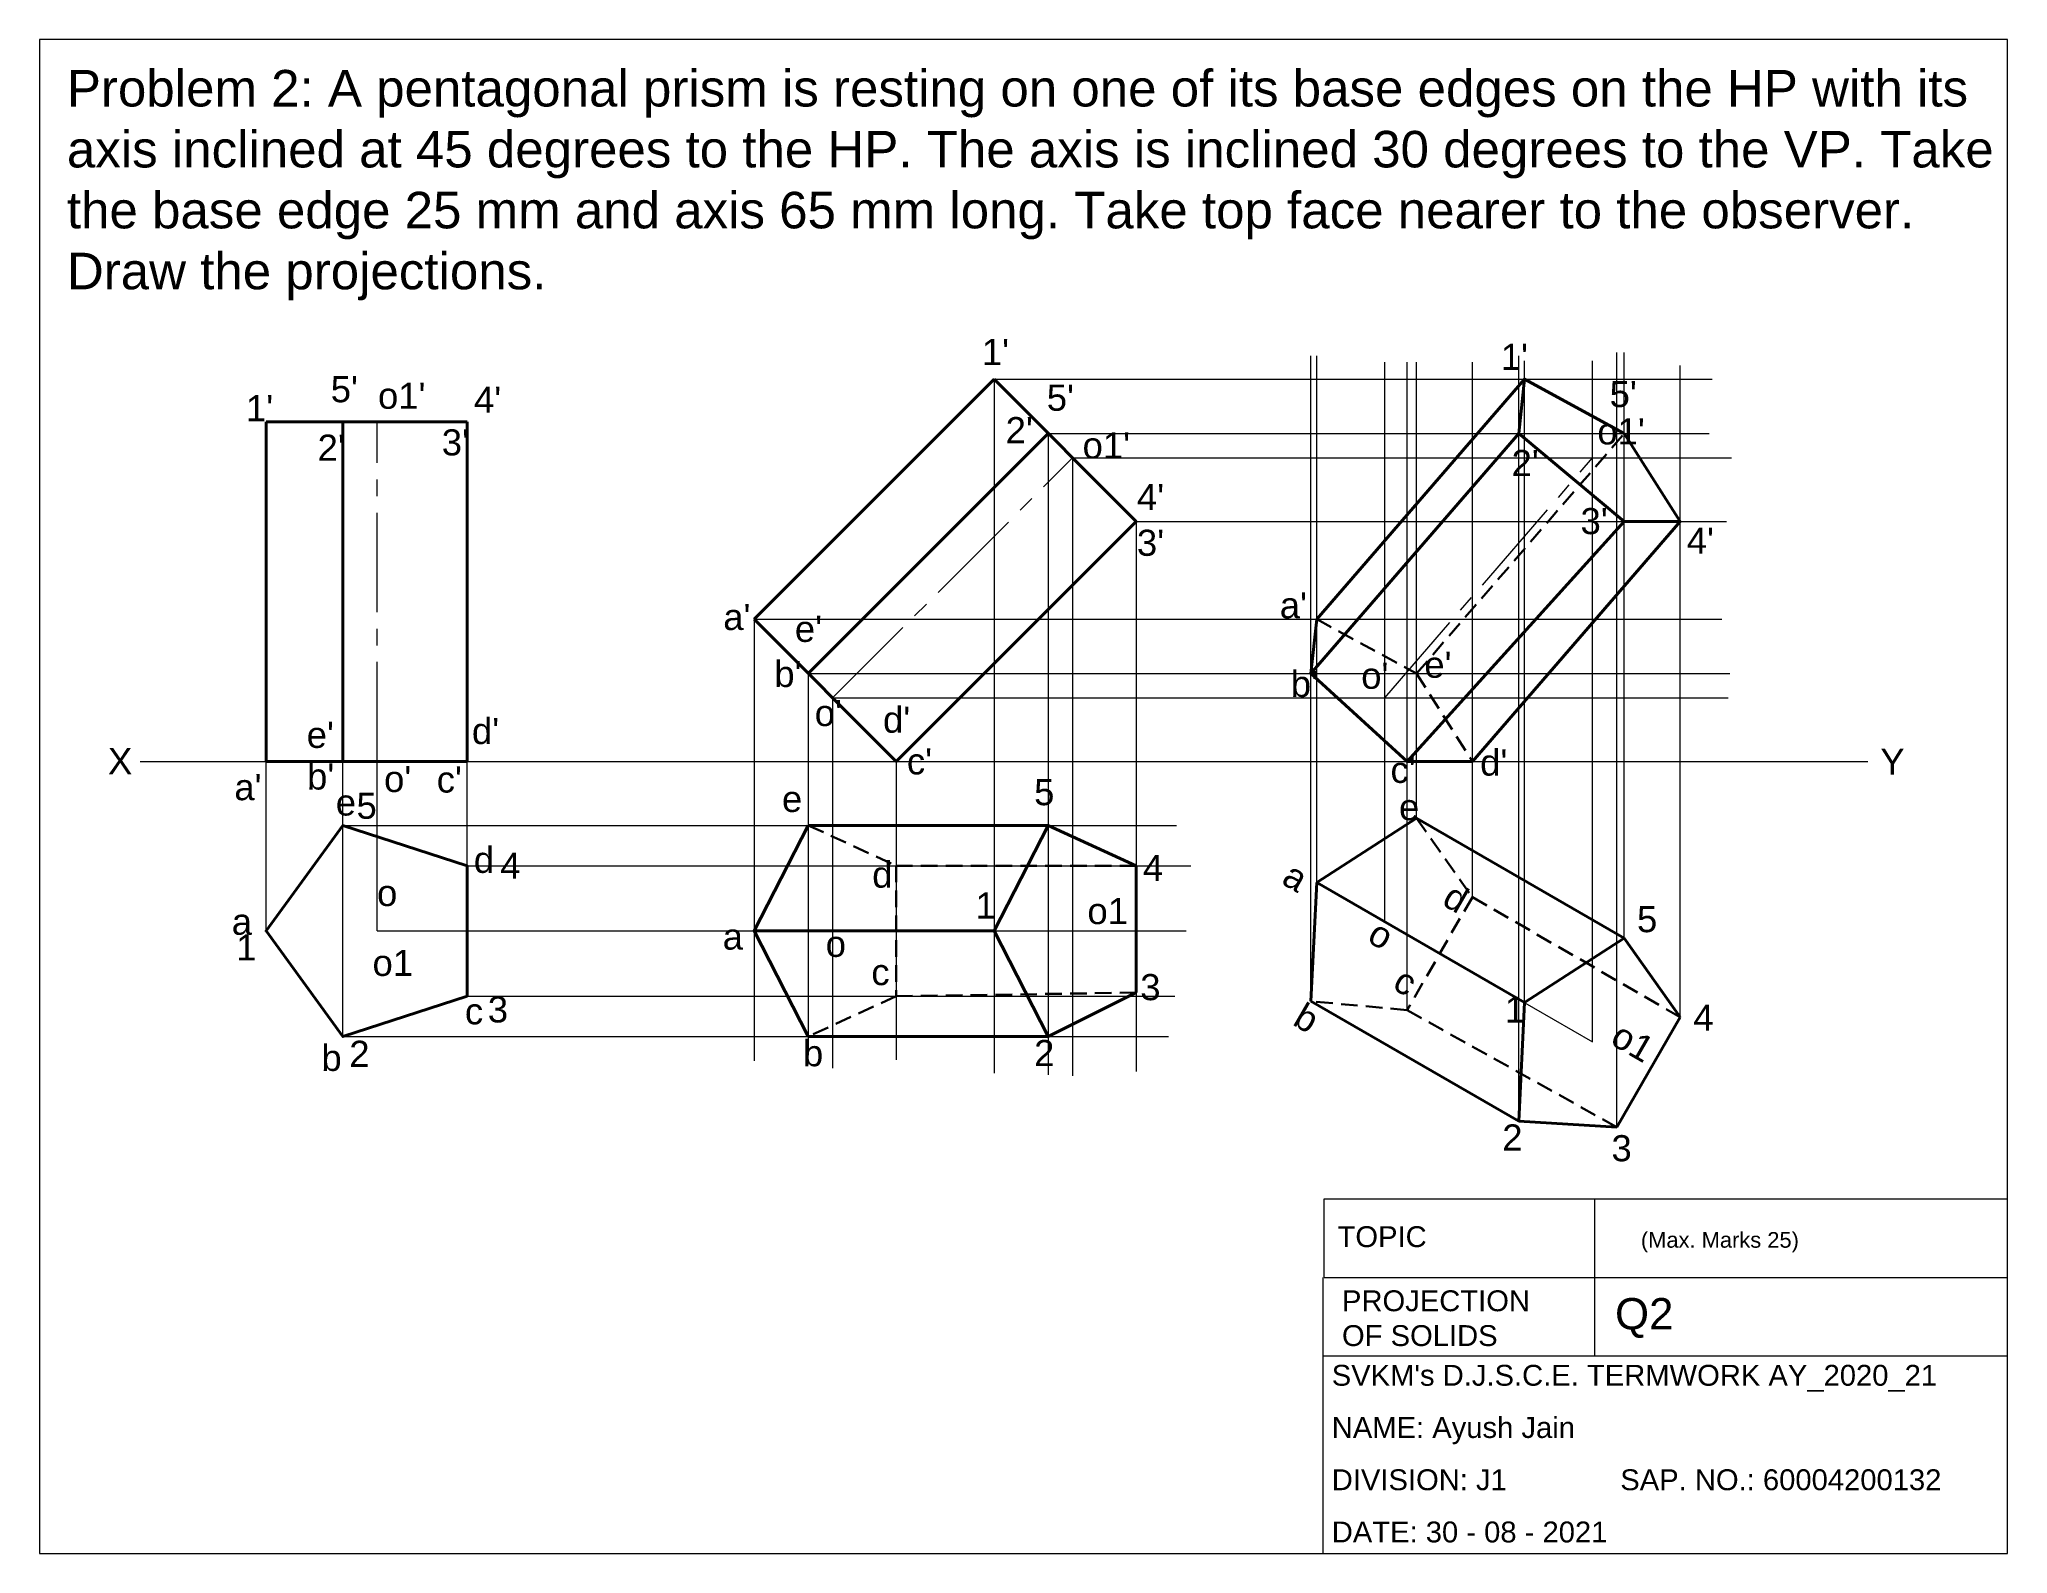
# Model space of a CAD drawing. Header units: millimetres. Extents: x 80 to 457, y 14 to 304.
import ezdxf

# ---------------------------------------------------------------- set-up
doc = ezdxf.new("R2010")
doc.units = ezdxf.units.MM
doc.header["$MEASUREMENT"] = 0
doc.linetypes.add('CENTER2', pattern=[28.575, 19.05, -3.175, 3.175, -3.175])
doc.linetypes.add('HIDDEN2', pattern=[4.7625, 3.175, -1.5875])
for name, color, linetype, lineweight in [('Center', 1, 'CENTER2', 20), ('Dimensions n Hatchings', 6, 'Continuous', 20), ('Hidden', 3, 'HIDDEN2', 30), ('Object', 2, 'Continuous', 40), ('Projections', 4, 'Continuous', 5), ('TEMPLATE', 6, 'Continuous', 20)]:
    doc.layers.add(name, color=color, linetype=linetype, lineweight=lineweight)
doc.styles.get("Standard").update_dxf_attribs({"font": 'arial.ttf'})

msp = doc.modelspace()

# ---------------------------------------------------------------- linework, layer by layer
at = {"layer": 'Center'}
for p, q in [((145.08, 165.24), (145.08, 230.24)), ((232.31, 177.41), (278.27, 223.37)), ((338.06, 177.41), (377.87, 223.37)), ((232.31, 132.77), (278.27, 132.77)), ((338.06, 134.51), (377.87, 111.52))]:
    msp.add_line(p, q, dxfattribs=at)
at = {"layer": 'Dimensions n Hatchings'}
msp.add_line((99.69, 165.24), (430.6, 165.24), dxfattribs=at)
at = {"layer": 'Hidden'}
for p, q in [((344.15, 182.06), (383.95, 228.02)), ((325.04, 192.45), (344.15, 182.06)), ((344.15, 182.06), (354.85, 165.24)), ((227.66, 152.99), (244.47, 145.27)), ((344.15, 154.34), (354.85, 139.25)), ((244.47, 145.27), (244.47, 120.27)), ((244.47, 145.27), (290.44, 145.27)), ((354.85, 139.25), (342.35, 117.6)), ((354.85, 139.25), (394.65, 116.27)), ((244.47, 120.27), (290.44, 120.96)), ((244.47, 120.27), (227.66, 112.54)), ((342.35, 117.6), (323.92, 119.31)), ((342.35, 117.6), (382.5, 95.22))]:
    msp.add_line(p, q, dxfattribs=at)
at = {"layer": 'Object'}
for p, q in [((217.27, 192.45), (263.23, 238.41)), ((263.23, 238.41), (290.44, 211.21)), ((325.04, 192.45), (364.84, 238.41)), ((363.73, 228.02), (364.84, 238.41)), ((364.84, 238.41), (383.95, 228.02)), ((123.81, 165.24), (123.81, 230.24)), ((123.81, 230.24), (162.29, 230.24)), ((138.51, 165.24), (138.51, 230.24)), ((162.29, 165.24), (162.29, 230.24)), ((227.66, 182.06), (273.62, 228.02)), ((323.92, 182.06), (363.73, 228.02)), ((383.95, 211.21), (363.73, 228.02)), ((383.95, 228.02), (394.65, 211.21)), ((244.47, 165.24), (290.44, 211.21)), ((342.35, 165.24), (383.95, 211.21)), ((354.85, 165.24), (394.65, 211.21)), ((394.65, 211.21), (383.95, 211.21)), ((217.27, 192.45), (244.47, 165.24)), ((325.04, 192.45), (323.92, 182.06)), ((342.35, 165.24), (323.92, 182.06)), ((123.81, 165.24), (162.29, 165.24)), ((342.35, 165.24), (354.85, 165.24)), ((217.27, 132.77), (227.66, 152.99)), ((227.66, 152.99), (273.62, 152.99)), ((263.23, 132.77), (273.62, 152.99)), ((273.62, 152.99), (290.44, 145.27)), ((325.04, 142.02), (344.15, 154.34)), ((344.15, 154.34), (383.95, 131.36)), ((290.44, 145.27), (290.44, 120.96)), ((323.92, 119.31), (325.04, 142.02)), ((364.84, 119.04), (325.04, 142.02)), ((227.66, 112.54), (217.27, 132.77)), ((263.23, 132.77), (217.27, 132.77)), ((273.62, 112.54), (263.23, 132.77)), ((364.84, 119.04), (383.95, 131.36)), ((383.95, 131.36), (394.65, 116.27)), ((290.44, 120.96), (273.62, 112.54)), ((323.92, 119.31), (363.73, 96.33)), ((363.73, 96.33), (364.84, 119.04)), ((394.65, 116.27), (382.5, 95.22)), ((227.66, 112.54), (273.62, 112.54)), ((382.5, 95.22), (363.73, 96.33))]:
    msp.add_line(p, q, dxfattribs=at)
msp.add_lwpolyline([(162.29, 120.27), (162.29, 145.27), (138.51, 152.99), (123.81, 132.77), (138.51, 112.54)], close=True, dxfattribs=at)
at = {"layer": 'Projections'}
for p, q in [((323.92, 119.31), (323.92, 242.91)), ((325.04, 142.02), (325.04, 242.91)), ((338.06, 134.51), (338.06, 241.67)), ((342.35, 117.6), (342.35, 241.67)), ((344.15, 154.34), (344.15, 241.67)), ((354.85, 139.25), (354.85, 241.67)), ((363.73, 96.33), (363.73, 242.91)), ((364.84, 119.04), (364.84, 241.98)), ((377.87, 111.52), (377.87, 241.98)), ((382.5, 95.22), (382.5, 243.52)), ((383.95, 131.36), (383.95, 243.52)), ((263.23, 238.41), (263.23, 105.52)), ((263.23, 238.41), (400.77, 238.41)), ((394.65, 116.27), (394.65, 241.06)), ((273.62, 228.02), (273.62, 105.22)), ((273.62, 228.02), (400.22, 228.02)), ((278.27, 223.37), (278.27, 105.03)), ((278.27, 223.37), (404.47, 223.37)), ((290.44, 211.21), (290.44, 105.83)), ((290.44, 211.21), (403.55, 211.21)), ((217.27, 192.45), (217.27, 107.89)), ((217.27, 192.45), (402.62, 192.45)), ((227.66, 182.06), (227.66, 108.99)), ((227.66, 182.06), (404.16, 182.06)), ((232.31, 177.41), (232.31, 106.48)), ((232.31, 177.41), (403.86, 177.41)), ((123.81, 132.77), (123.81, 165.24)), ((138.51, 112.54), (138.51, 165.24)), ((145.08, 132.77), (145.08, 165.24)), ((162.29, 145.27), (162.29, 165.24)), ((244.47, 165.24), (244.47, 108.11)), ((138.51, 152.99), (298.18, 152.99)), ((162.29, 145.27), (300.93, 145.27)), ((145.08, 132.77), (300.01, 132.77)), ((162.29, 120.27), (297.87, 120.27)), ((138.51, 112.54), (296.65, 112.54))]:
    msp.add_line(p, q, dxfattribs=at)
at = {"layer": 'TEMPLATE'}
for p, q in [((326.45, 81.45), (457.38, 81.45)), ((326.45, 66.41), (326.45, 81.45)), ((378.22, 81.45), (378.22, 66.41)), ((326.26, 51.37), (326.26, 66.41)), ((326.45, 66.41), (457.38, 66.41)), ((378.22, 66.41), (378.22, 51.37)), ((326.26, 13.52), (326.26, 51.37)), ((326.26, 51.37), (457.38, 51.37)), ((384.79, 51.37), (457.38, 51.37)), ((319.85, 13.52), (456.78, 13.52))]:
    msp.add_line(p, q, dxfattribs=at)
msp.add_lwpolyline([(80.38, 13.52), (457.38, 13.52), (457.38, 303.52), (80.38, 303.52)], close=True, dxfattribs=at)

# ---------------------------------------------------------------- texts
at = {"layer": 'Dimensions n Hatchings'}
for s, p in [("1'", (260.89, 241.15)), ("1'", (360.29, 240.21)), ("5'", (136.18, 234.02)), ("o1'", (145.24, 232.77)), ("5'", (381.14, 233.09)), ("1'", (119.95, 230.38)), ("4'", (163.62, 232.01)), ("5'", (273.33, 232.39)), ("2'", (265.46, 226.18)), ("o1'", (378.79, 225.95)), ("2'", (133.67, 222.83)), ("3'", (157.45, 223.84)), ("o1'", (280.19, 223.26)), ("2'", (362.36, 219.89)), ("4'", (290.6, 213.36)), ("3'", (375.57, 208.76)), ("3'", (290.6, 204.61)), ("4'", (395.91, 205.01)), ("a'", (317.96, 192.64)), ("a'", (211.37, 190.4)), ("e'", (225.08, 188.12)), ("b'", (221.15, 179.49)), ("e'", (345.65, 181.26)), ("b'", (320.07, 177.58)), ("o'", (333.56, 179.15)), ("d'", (163.23, 168.56)), ("o'", (228.89, 172.01)), ("d'", (241.97, 170.74)), ("e'", (131.58, 167.82)), ("c'", (246.54, 162.75)), ("c'", (339.17, 161.12)), ("d'", (356.34, 162.52)), ("a'", (117.72, 157.81)), ("b'", (131.65, 159.85)), ("o'", (146.4, 159.38)), ("c'", (156.49, 159.27)), ('e', (137.15, 154.87)), ('5', (141.12, 154.25)), ('e', (222.61, 155.55)), ('5', (270.91, 156.85)), ('e', (340.79, 153.98)), ('d', (163.6, 143.89)), ('4', (168.65, 142.75)), ('4', (291.74, 142.34)), ('d', (239.9, 141.06)), ('o', (145.05, 137.54)), ('1', (259.67, 135.15)), ('a', (117.23, 132.04)), ('o1', (281.12, 134.08)), ('5', (386.38, 132.53)), ('1', (118.09, 127.12)), ('a', (211.26, 129.19)), ('o1', (144.19, 124.15)), ('o', (230.99, 127.8)), ('c', (239.73, 122.39)), ('3', (291.24, 119.51)), ('c', (161.89, 114.88)), ('3', (166.27, 115.24)), ('1', (361.09, 115.22)), ('4', (397.17, 113.68)), ('b', (134.4, 105.96)), ('2', (139.74, 106.74)), ('b', (226.63, 106.86)), ('2', (270.91, 106.89)), ('2', (360.58, 90.72)), ('3', (381.5, 88.66))]:
    msp.add_text(s, height=5, dxfattribs=at).set_placement(p)
for s, p in [('a', (318.04, 141.94)), ('d', (348.78, 137.89)), ('o', (334.44, 130.86)), ('c', (339.29, 121.81)), ('b', (320.18, 114.91)), ('o1', (380.99, 111.24))]:
    msp.add_text(s, height=5, rotation=330, dxfattribs=at).set_placement(p)
at = {"layer": 'Dimensions n Hatchings', "attachment_point": 1}
for s, width, insert, char_height in [('Problem 2: A pentagonal prism is resting on one of its base edges on the HP with its axis inclined at 45 degrees to the HP. The axis is inclined 30 degrees to the VP. Take the base edge 25 mm and axis 65 mm long. Take top face nearer to the observer. Draw the projections.', 377, (85.65, 297.66), 7), ('X', 19.4258, (93.52, 167.78), 5), ('Y', 22.0458, (432.99, 167.69), 5), ('Q2', 79.1551, (382.18, 62.46), 6)]:
    msp.add_mtext_dynamic_manual_height_columns(s, width=width, gutter_width=1, heights=[0], dxfattribs=dict(at, insert=insert, char_height=char_height))
at = {"layer": 'TEMPLATE', "attachment_point": 1}
for s, width, heights, insert, char_height in [('TOPIC', 48.0663, [0], (329.03, 76.22), 4), ('(Max. Marks 25)', 31.3188, [0], (387.13, 75.1), 3), ('PROJECTION OF SOLIDS', 34.218, [0], (329.88, 63.94), 4), ("\\pxsm1.5;SVKM's D.J.S.C.E. TERMWORK AY_2020_21 \\PNAME: Ayush Jain                                        DIVISION: J1              SAP. NO.: 60004200132\\P\\ps*;DATE: 30 - 08 - 2021", 128.8166, [34.35], (327.92, 49.67), 4)]:
    msp.add_mtext_dynamic_manual_height_columns(s, width=width, gutter_width=20, heights=heights, dxfattribs=dict(at, insert=insert, char_height=char_height))

doc.saveas('drawing.dxf')
